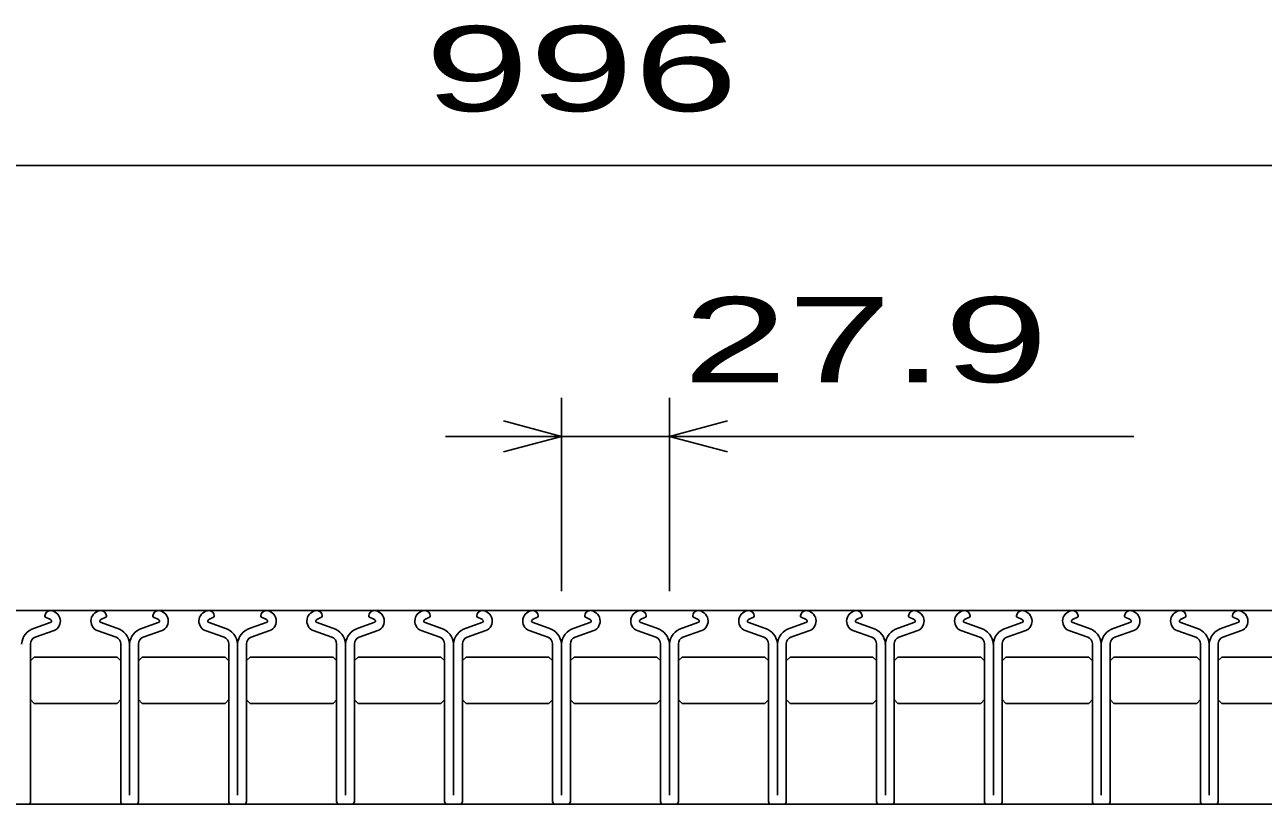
# Model space of a CAD drawing. Units: millimetres, scale not verified. Extents: x -1820 to 1736, y -1282 to 1048.
# Drawn here: x -1002.4 to -682.4, y -559 to -357.7 of the extents above; entities that cross this region are included whole.
import ezdxf
from ezdxf.enums import TextEntityAlignment as Align

# ---------------------------------------------------------------- set-up
doc = ezdxf.new("R2010")
doc.units = ezdxf.units.MM
doc.header["$LTSCALE"] = 10
doc.layers.add('16', color=3, linetype='Continuous', lineweight=25)
doc.layers.add('22', color=2, linetype='Continuous', lineweight=25)
doc.styles.add('ベクトル', font='')
doc.styles.get('ベクトル').set_extended_font_data('ベクトル')

msp = doc.modelspace()

# ---------------------------------------------------------------- linework, layer by layer
at = {"layer": '16'}
for p, q in [((-1348, -509), (-352, -509)), ((-995.6, -512.01), (-999.92, -513.53)), ((-997.2, -510.38), (-997.2, -510.61)), ((-997.2, -510.61), (-995.76, -511.31)), ((-978.6, -513.53), (-982.92, -512.01)), ((-982.76, -511.31), (-981.32, -510.61)), ((-981.32, -510.61), (-981.32, -510.38)), ((-967.7, -512.01), (-972.02, -513.53)), ((-969.3, -510.38), (-969.3, -510.61)), ((-969.3, -510.61), (-967.86, -511.31)), ((-950.7, -513.53), (-955.02, -512.01)), ((-954.86, -511.31), (-953.42, -510.61)), ((-953.42, -510.61), (-953.42, -510.38)), ((-939.8, -512.01), (-944.12, -513.53)), ((-941.4, -510.38), (-941.4, -510.61)), ((-941.4, -510.61), (-939.96, -511.31)), ((-922.8, -513.53), (-927.12, -512.01)), ((-926.96, -511.31), (-925.52, -510.61)), ((-925.52, -510.61), (-925.52, -510.38)), ((-911.9, -512.01), (-916.22, -513.53)), ((-913.5, -510.38), (-913.5, -510.61)), ((-913.5, -510.61), (-912.06, -511.31)), ((-894.9, -513.53), (-899.22, -512.01)), ((-899.06, -511.31), (-897.62, -510.61)), ((-897.62, -510.61), (-897.62, -510.38)), ((-884, -512.01), (-888.32, -513.53)), ((-885.6, -510.38), (-885.6, -510.61)), ((-885.6, -510.61), (-884.16, -511.31)), ((-867, -513.53), (-871.32, -512.01)), ((-871.16, -511.31), (-869.72, -510.61)), ((-869.72, -510.61), (-869.72, -510.38)), ((-856.1, -512.01), (-860.42, -513.53)), ((-857.7, -510.38), (-857.7, -510.61)), ((-857.7, -510.61), (-856.26, -511.31)), ((-839.1, -513.53), (-843.42, -512.01)), ((-843.26, -511.31), (-841.82, -510.61)), ((-841.82, -510.61), (-841.82, -510.38)), ((-828.2, -512.01), (-832.52, -513.53)), ((-829.8, -510.38), (-829.8, -510.61)), ((-829.8, -510.61), (-828.36, -511.31)), ((-811.2, -513.53), (-815.52, -512.01)), ((-815.36, -511.31), (-813.92, -510.61)), ((-813.92, -510.61), (-813.92, -510.38)), ((-800.3, -512.01), (-804.62, -513.53)), ((-801.9, -510.38), (-801.9, -510.61)), ((-801.9, -510.61), (-800.46, -511.31)), ((-783.3, -513.53), (-787.62, -512.01)), ((-787.46, -511.31), (-786.02, -510.61)), ((-786.02, -510.61), (-786.02, -510.38)), ((-772.4, -512.01), (-776.72, -513.53)), ((-774, -510.38), (-774, -510.61)), ((-774, -510.61), (-772.56, -511.31)), ((-755.4, -513.53), (-759.72, -512.01)), ((-759.56, -511.31), (-758.12, -510.61)), ((-758.12, -510.61), (-758.12, -510.38)), ((-744.5, -512.01), (-748.82, -513.53)), ((-746.1, -510.38), (-746.1, -510.61)), ((-746.1, -510.61), (-744.66, -511.31)), ((-727.5, -513.53), (-731.82, -512.01)), ((-731.66, -511.31), (-730.22, -510.61)), ((-730.22, -510.61), (-730.22, -510.38)), ((-716.6, -512.01), (-720.92, -513.53)), ((-718.2, -510.38), (-718.2, -510.61)), ((-718.2, -510.61), (-716.76, -511.31)), ((-699.6, -513.53), (-703.92, -512.01)), ((-703.76, -511.31), (-702.32, -510.61)), ((-702.32, -510.61), (-702.32, -510.38)), ((-688.7, -512.01), (-693.02, -513.53)), ((-690.3, -510.38), (-690.3, -510.61)), ((-690.3, -510.61), (-688.86, -511.31)), ((-999.71, -515.89), (-994.84, -514.18)), ((-983.68, -514.18), (-978.81, -515.89)), ((-971.81, -515.89), (-966.94, -514.18)), ((-955.78, -514.18), (-950.91, -515.89)), ((-943.91, -515.89), (-939.04, -514.18)), ((-927.88, -514.18), (-923.01, -515.89)), ((-916.01, -515.89), (-911.14, -514.18)), ((-899.98, -514.18), (-895.11, -515.89)), ((-888.11, -515.89), (-883.24, -514.18)), ((-872.08, -514.18), (-867.21, -515.89)), ((-860.21, -515.89), (-855.34, -514.18)), ((-844.18, -514.18), (-839.31, -515.89)), ((-832.31, -515.89), (-827.44, -514.18)), ((-816.28, -514.18), (-811.41, -515.89)), ((-804.41, -515.89), (-799.54, -514.18)), ((-788.38, -514.18), (-783.51, -515.89)), ((-776.51, -515.89), (-771.64, -514.18)), ((-760.48, -514.18), (-755.61, -515.89)), ((-748.61, -515.89), (-743.74, -514.18)), ((-732.58, -514.18), (-727.71, -515.89)), ((-720.71, -515.89), (-715.84, -514.18)), ((-704.68, -514.18), (-699.81, -515.89)), ((-692.81, -515.89), (-687.94, -514.18)), ((-1000.91, -558.31), (-1000.91, -517.59)), ((-977.61, -517.59), (-977.61, -558.31)), ((-975.3, -556.71), (-975.3, -517.64)), ((-973.01, -558.31), (-973.01, -517.59)), ((-949.71, -517.59), (-949.71, -558.31)), ((-947.4, -556.71), (-947.4, -517.64)), ((-945.11, -558.31), (-945.11, -517.59)), ((-921.81, -517.59), (-921.81, -558.31)), ((-919.5, -556.71), (-919.5, -517.64)), ((-917.21, -558.31), (-917.21, -517.59)), ((-893.91, -517.59), (-893.91, -558.31)), ((-891.6, -556.71), (-891.6, -517.64)), ((-889.31, -558.31), (-889.31, -517.59)), ((-866.01, -517.59), (-866.01, -558.31)), ((-863.7, -556.71), (-863.7, -517.64)), ((-861.41, -558.31), (-861.41, -517.59)), ((-838.11, -517.59), (-838.11, -558.31)), ((-835.8, -556.71), (-835.8, -517.64)), ((-833.51, -558.31), (-833.51, -517.59)), ((-810.21, -517.59), (-810.21, -558.31)), ((-807.9, -556.71), (-807.9, -517.64)), ((-805.61, -558.31), (-805.61, -517.59)), ((-782.31, -517.59), (-782.31, -558.31)), ((-780, -556.71), (-780, -517.64)), ((-777.71, -558.31), (-777.71, -517.59)), ((-754.41, -517.59), (-754.41, -558.31)), ((-752.1, -556.71), (-752.1, -517.64)), ((-749.81, -558.31), (-749.81, -517.59)), ((-726.51, -517.59), (-726.51, -558.31)), ((-724.2, -556.71), (-724.2, -517.64)), ((-721.91, -558.31), (-721.91, -517.59)), ((-698.61, -517.59), (-698.61, -558.31)), ((-696.3, -556.71), (-696.3, -517.64)), ((-694.01, -558.31), (-694.01, -517.59)), ((-1000.95, -522), (-999.95, -521)), ((-999.95, -521), (-978.55, -521)), ((-978.55, -521), (-977.55, -522)), ((-973.05, -522), (-972.05, -521)), ((-972.05, -521), (-950.65, -521)), ((-950.65, -521), (-949.65, -522)), ((-945.15, -522), (-944.15, -521)), ((-944.15, -521), (-922.75, -521)), ((-922.75, -521), (-921.75, -522)), ((-917.25, -522), (-916.25, -521)), ((-916.25, -521), (-894.85, -521)), ((-894.85, -521), (-893.85, -522)), ((-889.35, -522), (-888.35, -521)), ((-888.35, -521), (-866.95, -521)), ((-866.95, -521), (-865.95, -522)), ((-861.45, -522), (-860.45, -521)), ((-860.45, -521), (-839.05, -521)), ((-839.05, -521), (-838.05, -522)), ((-833.55, -522), (-832.55, -521)), ((-832.55, -521), (-811.15, -521)), ((-811.15, -521), (-810.15, -522)), ((-805.65, -522), (-804.65, -521)), ((-804.65, -521), (-783.25, -521)), ((-783.25, -521), (-782.25, -522)), ((-777.75, -522), (-776.75, -521)), ((-776.75, -521), (-755.35, -521)), ((-755.35, -521), (-754.35, -522)), ((-749.85, -522), (-748.85, -521)), ((-748.85, -521), (-727.45, -521)), ((-727.45, -521), (-726.45, -522)), ((-721.95, -522), (-720.95, -521)), ((-720.95, -521), (-699.55, -521)), ((-699.55, -521), (-698.55, -522)), ((-694.05, -522), (-693.05, -521)), ((-693.05, -521), (-671.65, -521)), ((-999.95, -533), (-1000.95, -532)), ((-978.55, -533), (-999.95, -533)), ((-977.55, -532), (-978.55, -533)), ((-972.05, -533), (-973.05, -532)), ((-950.65, -533), (-972.05, -533)), ((-949.65, -532), (-950.65, -533)), ((-944.15, -533), (-945.15, -532)), ((-922.75, -533), (-944.15, -533)), ((-921.75, -532), (-922.75, -533)), ((-916.25, -533), (-917.25, -532)), ((-894.85, -533), (-916.25, -533)), ((-893.85, -532), (-894.85, -533)), ((-888.35, -533), (-889.35, -532)), ((-866.95, -533), (-888.35, -533)), ((-865.95, -532), (-866.95, -533)), ((-860.45, -533), (-861.45, -532)), ((-839.05, -533), (-860.45, -533)), ((-838.05, -532), (-839.05, -533)), ((-832.55, -533), (-833.55, -532)), ((-811.15, -533), (-832.55, -533)), ((-810.15, -532), (-811.15, -533)), ((-804.65, -533), (-805.65, -532)), ((-783.25, -533), (-804.65, -533)), ((-782.25, -532), (-783.25, -533)), ((-776.75, -533), (-777.75, -532)), ((-755.35, -533), (-776.75, -533)), ((-754.35, -532), (-755.35, -533)), ((-748.85, -533), (-749.85, -532)), ((-727.45, -533), (-748.85, -533)), ((-726.45, -532), (-727.45, -533)), ((-720.95, -533), (-721.95, -532)), ((-699.55, -533), (-720.95, -533)), ((-698.55, -532), (-699.55, -533)), ((-693.05, -533), (-694.05, -532)), ((-671.65, -533), (-693.05, -533)), ((-1348, -559), (-352, -559)), ((-1004.81, -559.01), (-1001.61, -559.01)), ((-976.91, -559.01), (-973.71, -559.01)), ((-949.01, -559.01), (-945.81, -559.01)), ((-921.11, -559.01), (-917.91, -559.01)), ((-893.21, -559.01), (-890.01, -559.01)), ((-865.31, -559.01), (-862.11, -559.01)), ((-837.41, -559.01), (-834.21, -559.01)), ((-809.51, -559.01), (-806.31, -559.01)), ((-781.61, -559.01), (-778.41, -559.01)), ((-753.71, -559.01), (-750.51, -559.01)), ((-725.81, -559.01), (-722.61, -559.01)), ((-697.91, -559.01), (-694.71, -559.01))]:
    msp.add_line(p, q, dxfattribs=at)
for centre, radius, start, end in [((-995.75, -510.45), 1.45, 94.45, 177.5), ((-995.91, -511.7), 2.7, 293.32, 89.02), ((-995.93, -511.72), 0.44, 317.67, 68.09), ((-982.61, -511.7), 2.7, 90.98, 246.68), ((-982.59, -511.72), 0.44, 111.91, 222.33), ((-982.77, -510.45), 1.45, 2.5, 85.55), ((-967.85, -510.45), 1.45, 94.45, 177.5), ((-968.01, -511.7), 2.7, 293.32, 89.02), ((-968.03, -511.72), 0.44, 317.67, 68.09), ((-954.71, -511.7), 2.7, 90.98, 246.68), ((-954.69, -511.72), 0.44, 111.91, 222.33), ((-954.87, -510.45), 1.45, 2.5, 85.55), ((-939.95, -510.45), 1.45, 94.45, 177.5), ((-940.11, -511.7), 2.7, 293.32, 89.02), ((-940.13, -511.72), 0.44, 317.67, 68.09), ((-926.81, -511.7), 2.7, 90.98, 246.68), ((-926.79, -511.72), 0.44, 111.91, 222.33), ((-926.97, -510.45), 1.45, 2.5, 85.55), ((-912.05, -510.45), 1.45, 94.45, 177.5), ((-912.21, -511.7), 2.7, 293.32, 89.02), ((-912.23, -511.72), 0.44, 317.67, 68.09), ((-898.91, -511.7), 2.7, 90.98, 246.68), ((-898.89, -511.72), 0.44, 111.91, 222.33), ((-899.07, -510.45), 1.45, 2.5, 85.55), ((-884.15, -510.45), 1.45, 94.45, 177.5), ((-884.31, -511.7), 2.7, 293.32, 89.02), ((-884.33, -511.72), 0.44, 317.67, 68.09), ((-871.01, -511.7), 2.7, 90.98, 246.68), ((-870.99, -511.72), 0.44, 111.91, 222.33), ((-871.17, -510.45), 1.45, 2.5, 85.55), ((-856.25, -510.45), 1.45, 94.45, 177.5), ((-856.41, -511.7), 2.7, 293.32, 89.02), ((-856.43, -511.72), 0.44, 317.67, 68.09), ((-843.11, -511.7), 2.7, 90.98, 246.68), ((-843.09, -511.72), 0.44, 111.91, 222.33), ((-843.27, -510.45), 1.45, 2.5, 85.55), ((-828.35, -510.45), 1.45, 94.45, 177.5), ((-828.51, -511.7), 2.7, 293.32, 89.02), ((-828.53, -511.72), 0.44, 317.67, 68.09), ((-815.21, -511.7), 2.7, 90.98, 246.68), ((-815.19, -511.72), 0.44, 111.91, 222.33), ((-815.37, -510.45), 1.45, 2.5, 85.55), ((-800.45, -510.45), 1.45, 94.45, 177.5), ((-800.61, -511.7), 2.7, 293.32, 89.02), ((-800.63, -511.72), 0.44, 317.67, 68.09), ((-787.31, -511.7), 2.7, 90.98, 246.68), ((-787.29, -511.72), 0.44, 111.91, 222.33), ((-787.47, -510.45), 1.45, 2.5, 85.55), ((-772.55, -510.45), 1.45, 94.45, 177.5), ((-772.71, -511.7), 2.7, 293.32, 89.02), ((-772.73, -511.72), 0.44, 317.67, 68.09), ((-759.41, -511.7), 2.7, 90.98, 246.68), ((-759.39, -511.72), 0.44, 111.91, 222.33), ((-759.57, -510.45), 1.45, 2.5, 85.55), ((-744.65, -510.45), 1.45, 94.45, 177.5), ((-744.81, -511.7), 2.7, 293.32, 89.02), ((-744.83, -511.72), 0.44, 317.67, 68.09), ((-731.51, -511.7), 2.7, 90.98, 246.68), ((-731.49, -511.72), 0.44, 111.91, 222.33), ((-731.67, -510.45), 1.45, 2.5, 85.55), ((-716.75, -510.45), 1.45, 94.45, 177.5), ((-716.91, -511.7), 2.7, 293.32, 89.02), ((-716.93, -511.72), 0.44, 317.67, 68.09), ((-703.61, -511.7), 2.7, 90.98, 246.68), ((-703.59, -511.72), 0.44, 111.91, 222.33), ((-703.77, -510.45), 1.45, 2.5, 85.55), ((-688.85, -510.45), 1.45, 94.45, 177.5), ((-689.01, -511.7), 2.7, 293.32, 89.02), ((-689.03, -511.72), 0.44, 317.67, 68.09), ((-998.63, -517.94), 4.6, 106.3, 176.22), ((-979.89, -517.94), 4.6, 3.78, 73.7), ((-970.73, -517.94), 4.6, 106.3, 176.22), ((-951.99, -517.94), 4.6, 3.78, 73.7), ((-942.83, -517.94), 4.6, 106.3, 176.22), ((-924.09, -517.94), 4.6, 3.78, 73.7), ((-914.93, -517.94), 4.6, 106.3, 176.22), ((-896.19, -517.94), 4.6, 3.78, 73.7), ((-887.03, -517.94), 4.6, 106.3, 176.22), ((-868.29, -517.94), 4.6, 3.78, 73.7), ((-859.13, -517.94), 4.6, 106.3, 176.22), ((-840.39, -517.94), 4.6, 3.78, 73.7), ((-831.23, -517.94), 4.6, 106.3, 176.22), ((-812.49, -517.94), 4.6, 3.78, 73.7), ((-803.33, -517.94), 4.6, 106.3, 176.22), ((-784.59, -517.94), 4.6, 3.78, 73.7), ((-775.43, -517.94), 4.6, 106.3, 176.22), ((-756.69, -517.94), 4.6, 3.78, 73.7), ((-747.53, -517.94), 4.6, 106.3, 176.22), ((-728.79, -517.94), 4.6, 3.78, 73.7), ((-719.63, -517.94), 4.6, 106.3, 176.22), ((-700.89, -517.94), 4.6, 3.78, 73.7), ((-691.73, -517.94), 4.6, 106.3, 176.22), ((-999.11, -517.59), 1.8, 109.42, 180), ((-979.41, -517.59), 1.8, 0, 70.58), ((-971.21, -517.59), 1.8, 109.42, 180), ((-951.51, -517.59), 1.8, 0, 70.58), ((-943.31, -517.59), 1.8, 109.42, 180), ((-923.61, -517.59), 1.8, 0, 70.58), ((-915.41, -517.59), 1.8, 109.42, 180), ((-895.71, -517.59), 1.8, 0, 70.58), ((-887.51, -517.59), 1.8, 109.42, 180), ((-867.81, -517.59), 1.8, 0, 70.58), ((-859.61, -517.59), 1.8, 109.42, 180), ((-839.91, -517.59), 1.8, 0, 70.58), ((-831.71, -517.59), 1.8, 109.42, 180), ((-812.01, -517.59), 1.8, 0, 70.58), ((-803.81, -517.59), 1.8, 109.42, 180), ((-784.11, -517.59), 1.8, 0, 70.58), ((-775.91, -517.59), 1.8, 109.42, 180), ((-756.21, -517.59), 1.8, 0, 70.58), ((-748.01, -517.59), 1.8, 109.42, 180), ((-728.31, -517.59), 1.8, 0, 70.58), ((-720.11, -517.59), 1.8, 109.42, 180), ((-700.41, -517.59), 1.8, 0, 70.58), ((-692.21, -517.59), 1.8, 109.42, 180), ((-1001.61, -558.31), 0.7, 270, 0), ((-976.91, -558.31), 0.7, 180, 270), ((-973.71, -558.31), 0.7, 270, 0), ((-949.01, -558.31), 0.7, 180, 270), ((-945.81, -558.31), 0.7, 270, 0), ((-921.11, -558.31), 0.7, 180, 270), ((-917.91, -558.31), 0.7, 270, 0), ((-893.21, -558.31), 0.7, 180, 270), ((-890.01, -558.31), 0.7, 270, 0), ((-865.31, -558.31), 0.7, 180, 270), ((-862.11, -558.31), 0.7, 270, 0), ((-837.41, -558.31), 0.7, 180, 270), ((-834.21, -558.31), 0.7, 270, 0), ((-809.51, -558.31), 0.7, 180, 270), ((-806.31, -558.31), 0.7, 270, 0), ((-781.61, -558.31), 0.7, 180, 270), ((-778.41, -558.31), 0.7, 270, 0), ((-753.71, -558.31), 0.7, 180, 270), ((-750.51, -558.31), 0.7, 270, 0), ((-725.81, -558.31), 0.7, 180, 270), ((-722.61, -558.31), 0.7, 270, 0), ((-697.91, -558.31), 0.7, 180, 270), ((-694.71, -558.31), 0.7, 270, 0)]:
    msp.add_arc(centre, radius, start, end, dxfattribs=at)
at = {"layer": '22', "color": 4}
for p, q in [((-1348, -394), (-352, -394)), ((-863.7, -504), (-863.7, -454)), ((-835.8, -454), (-835.8, -504)), ((-863.7, -464), (-878.7, -460)), ((-835.8, -464), (-820.8, -460)), ((-863.7, -464), (-893.7, -464)), ((-878.7, -468), (-863.7, -464)), ((-863.7, -464), (-835.8, -464)), ((-820.8, -468), (-835.8, -464)), ((-835.8, -464), (-715.8, -464))]:
    msp.add_line(p, q, dxfattribs=at)

# ---------------------------------------------------------------- texts
at = {"layer": '22', "style": 'ベクトル', "width": 1.65}
for s, p in [(' 996 ', (-912.5, -369)), (' 27.9 ', (-845.8, -439))]:
    msp.add_text(s, height=21.99, dxfattribs=at).set_placement(p, align=Align.MIDDLE_LEFT)

doc.saveas('drawing.dxf')
